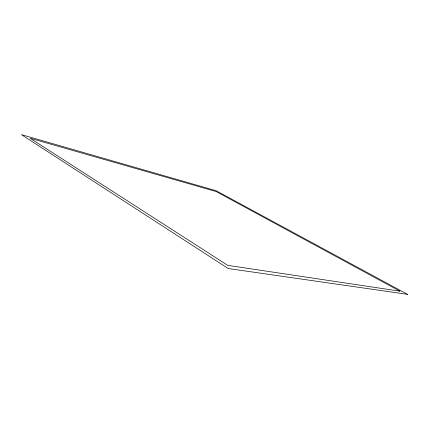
<?xml version="1.0" encoding="UTF-8"?>
<svg xmlns="http://www.w3.org/2000/svg" width="429" height="429" viewBox="0 0 429 429"><rect width="100%" height="100%" fill="white"/><g stroke="black" fill="none" stroke-linecap="round" stroke-linejoin="round"><path stroke-width="0.64" d="M407.55 294.348L228.196 268.527L21.45 134.652L216.103 190.723L407.55 294.348M399.86 291.168L227.702 265.342L30.073 138.218L216.232 191.565L399.86 291.168"/></g></svg>
